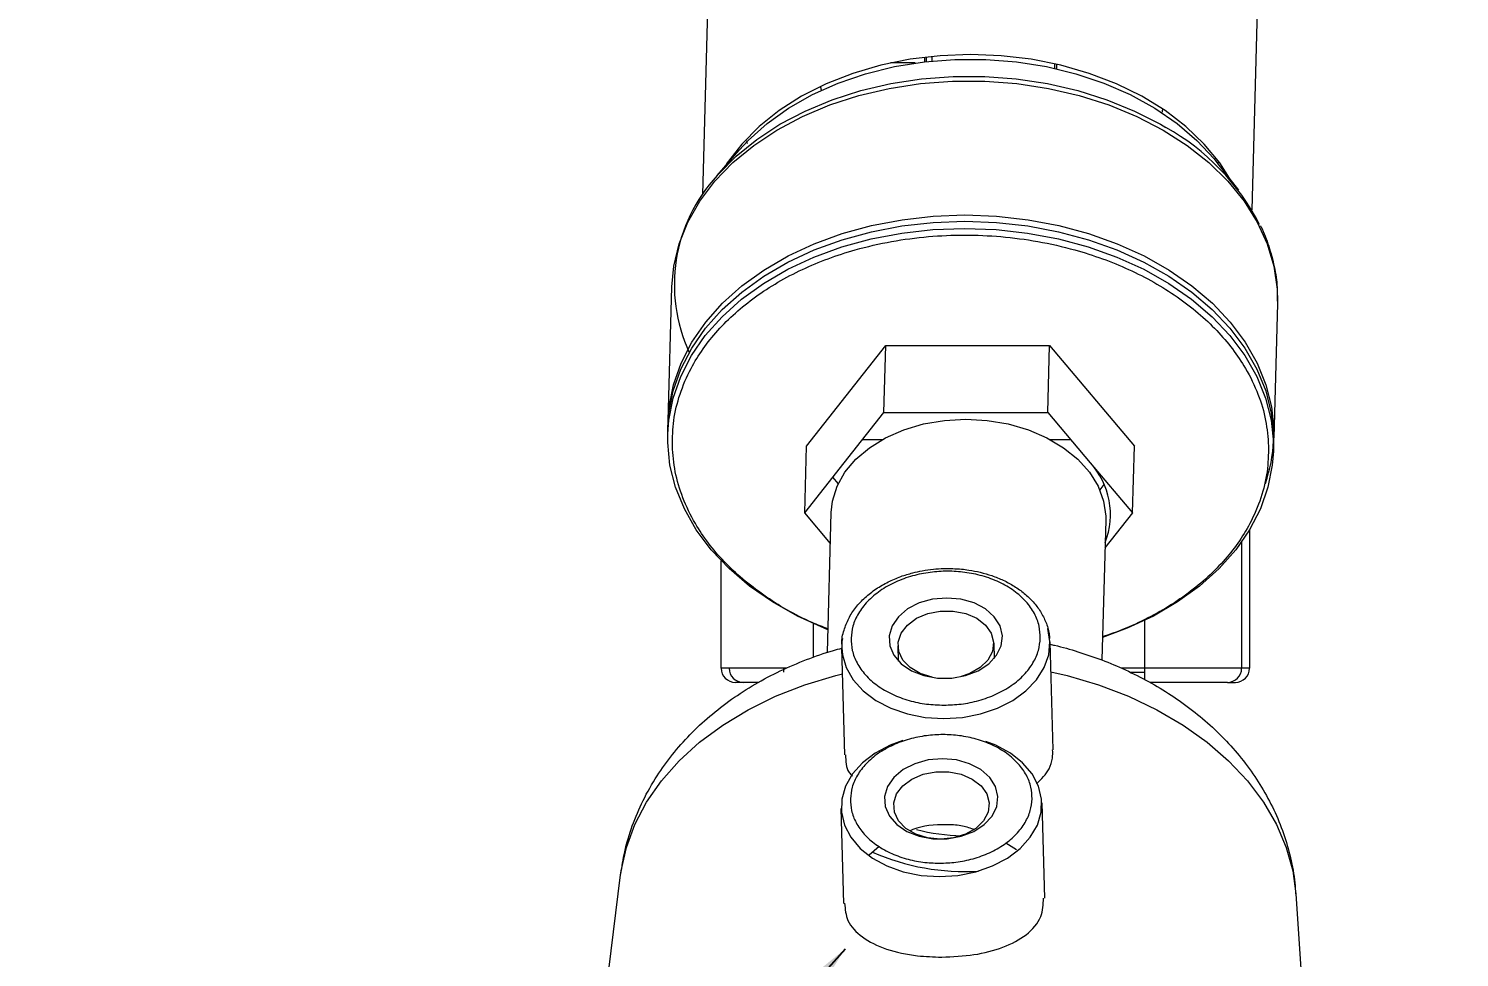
# Model space of a CAD drawing. Extents: x -2187 to 96136, y -11110 to 52208.
# Drawn here: x 36318.6 to 36469.7, y 18746.8 to 18844.9 of the extents above; entities that cross this region are included whole.
import ezdxf

# ---------------------------------------------------------------- set-up
doc = ezdxf.new("R2010")
doc.units = 0
doc.header["$LTSCALE"] = 1000
doc.header["$MEASUREMENT"] = 0
doc.linetypes.add('ACAD_ISO02W100', pattern=[15, 12, -3])
doc.layers.add('洗衣房设备', color=4, linetype='Continuous')
doc.styles.add('-宋体', font='', dxfattribs={"width": 0.8})
doc.styles.add('HZHT', font='hztxt_e.shx', dxfattribs={"width": 1.5, "bigfont": 'hztxt.shx'})
doc.styles.get('-宋体').set_extended_font_data('SimSun')
doc.dimstyles.new('50', dxfattribs={"dimscale": 30, "dimtxt": 3.5, "dimasz": 1.5, "dimexe": 0.8, "dimexo": 2, "dimgap": 0.8, "dimtad": 1, "dimdec": 0, "dimrnd": 5, "dimzin": 0, "dimdsep": 46, "dimtxsty": '-宋体', "dimblk": 'OBLIQUE', "dimcen": 0.6, "dimdle": 0.8, "dimclrd": 6, "dimclre": 6, "dimclrt": 6, "dimadec": 0, "dimazin": 0, "dimtfac": 1, "dimtdec": 0, "dimtofl": 0, "dimtmove": 2, "dimatfit": 3, "dimldrblk": 'OBLIQUE', "dimfxl": 0, "dimtolj": 1, "dimtzin": 0, "dimarcsym": 0})
doc.dimstyles.new('75', dxfattribs={"dimscale": 100, "dimtxt": 3, "dimasz": 1, "dimexe": 1, "dimexo": 1, "dimgap": 0.2, "dimtad": 1, "dimdec": 0, "dimrnd": 10, "dimzin": 0, "dimdsep": 46, "dimtxsty": 'HZHT', "dimblk1": 'ARCHTICK', "dimblk2": 'ARCHTICK', "dimsah": 1, "dimcen": 1, "dimdle": 0.5, "dimclrd": 1, "dimclre": 1, "dimadec": 0, "dimazin": 0, "dimtfac": 1, "dimtdec": 0, "dimtix": 1, "dimtmove": 2, "dimatfit": 3, "dimfxl": 0, "dimtolj": 1, "dimtzin": 0, "dimarcsym": 0})

# ---------------------------------------------------------------- blocks, each defined once
blk = doc.blocks.new('_OBLIQUE')
at = {"color": 0, "linetype": 'ByBlock'}
blk.add_line((-0.5, -0.5), (0.5, 0.5), dxfattribs=at)
blk = doc.blocks.new('*D103')
at = {"layer": 'Defpoints', "color": 0, "linetype": 'ACAD_ISO02W100', "ltscale": 750}
for p in [(36592.1, 20341.5), (36415.36, 18776.32), (36825.34, 18776.32)]:
    blk.add_point(p, dxfattribs=at)
at = {"layer": '洗衣房设备', "color": 6, "linetype": 'ACAD_ISO02W100', "lineweight": -2, "ltscale": 750}
for p, q in [((36825.34, 20365.5), (36825.34, 18752.32)), ((36652.1, 20341.5), (36849.34, 20341.5)), ((36475.36, 18776.32), (36849.34, 18776.32))]:
    blk.add_line(p, q, dxfattribs=at)
at = {"layer": '洗衣房设备', "color": 6, "linetype": 'ACAD_ISO02W100', "lineweight": -2, "ltscale": 750, "xscale": 45, "yscale": 45, "zscale": 45}
for p, rotation in [((36825.34, 20341.5), 90), ((36825.34, 18776.32), 270)]:
    blk.add_blockref('_OBLIQUE', p, dxfattribs=dict(at, rotation=rotation))
at = {"layer": '洗衣房设备', "color": 6, "linetype": 'ACAD_ISO02W100', "ltscale": 750, "insert": (36748.84, 19558.91), "char_height": 105, "attachment_point": 5, "rotation": 90, "style": '-宋体'}
blk.add_mtext('\\A1;1565', dxfattribs=at)
blk = doc.blocks.new('*D104')
at = {"layer": 'Defpoints', "color": 0, "linetype": 'ACAD_ISO02W100', "ltscale": 750}
for p in [(36415.36, 18776.32), (36118.1, 18411.5), (36824.11, 18411.5)]:
    blk.add_point(p, dxfattribs=at)
at = {"layer": '洗衣房设备', "color": 6, "linetype": 'ACAD_ISO02W100', "lineweight": -2, "ltscale": 750}
for p, q in [((36824.11, 18800.32), (36824.11, 18387.5)), ((36475.36, 18776.32), (36848.11, 18776.32)), ((36178.1, 18411.5), (36848.11, 18411.5))]:
    blk.add_line(p, q, dxfattribs=at)
at = {"layer": '洗衣房设备', "color": 6, "linetype": 'ACAD_ISO02W100', "lineweight": -2, "ltscale": 750, "xscale": 45, "yscale": 45, "zscale": 45}
for p, rotation in [((36824.11, 18776.32), 90), ((36824.11, 18411.5), 270)]:
    blk.add_blockref('_OBLIQUE', p, dxfattribs=dict(at, rotation=rotation))
at = {"layer": '洗衣房设备', "color": 6, "linetype": 'ACAD_ISO02W100', "ltscale": 750, "insert": (36747.61, 18593.91), "char_height": 105, "attachment_point": 5, "rotation": 90, "style": '-宋体'}
blk.add_mtext('\\A1;365', dxfattribs=at)
blk = doc.blocks.new('*D105')
at = {"layer": 'Defpoints', "color": 0, "linetype": 'ACAD_ISO02W100', "ltscale": 750}
for p in [(36415.36, 18776.32), (36650.1, 18644.5), (36650.1, 18267.54)]:
    blk.add_point(p, dxfattribs=at)
at = {"layer": '洗衣房设备', "color": 6, "linetype": 'ACAD_ISO02W100', "lineweight": -2, "ltscale": 750}
for p, q in [((36415.36, 18716.32), (36415.36, 18243.54)), ((36650.1, 18584.5), (36650.1, 18243.54)), ((36391.36, 18267.54), (36674.1, 18267.54))]:
    blk.add_line(p, q, dxfattribs=at)
at = {"layer": '洗衣房设备', "color": 6, "linetype": 'ACAD_ISO02W100', "lineweight": -2, "ltscale": 750, "xscale": 45, "yscale": 45, "zscale": 45, "rotation": 180}
blk.add_blockref('_OBLIQUE', (36415.36, 18267.54), dxfattribs=at)
at = {"layer": '洗衣房设备', "color": 6, "linetype": 'ACAD_ISO02W100', "lineweight": -2, "ltscale": 750, "xscale": 45, "yscale": 45, "zscale": 45}
blk.add_blockref('_OBLIQUE', (36650.1, 18267.54), dxfattribs=at)
at = {"layer": '洗衣房设备', "color": 6, "linetype": 'ACAD_ISO02W100', "ltscale": 750, "insert": (36532.73, 18344.04), "char_height": 105, "attachment_point": 5, "style": '-宋体'}
blk.add_mtext('\\A1;235', dxfattribs=at)
blk = doc.blocks.new('_ArchTick')
at = {"color": 0, "linetype": 'ByBlock', "const_width": 0.4}
blk.add_lwpolyline([(-0.5, -0.5), (0.5, 0.5)], dxfattribs=at)

msp = doc.modelspace()

# ---------------------------------------------------------------- linework, layer by layer
at = {"color": 7, "linetype": 'Continuous', "lineweight": 15}
for p, q in [((36389.821, 18827.392), (36390.689, 18858.553)), ((36448.667, 18856.938), (36447.799, 18825.777)), ((36412.255, 18841.269), (36409.633, 18841.269)), ((36413.435, 18841.422), (36413.435, 18841.901)), ((36414.006, 18841.963), (36414.006, 18841.483)), ((36427, 18840.705), (36427, 18841.185)), ((36427.228, 18840.653), (36427.225, 18841.134)), ((36394.454, 18833.054), (36394.501, 18832.756)), ((36391.34, 18829.373), (36393.648, 18832.047)), ((36444.246, 18830.856), (36444.198, 18830.598)), ((36444.237, 18830.638), (36446.393, 18827.84)), ((36386.154, 18803.482), (36386.549, 18817.644)), ((36450.524, 18815.862), (36450.129, 18801.7)), ((36450.529, 18816.113), (36450.524, 18815.862)), ((36400.779, 18800.823), (36409.14, 18811.43)), ((36408.943, 18804.359), (36409.14, 18811.43)), ((36409.14, 18811.43), (36426.454, 18811.43)), ((36426.257, 18804.359), (36426.454, 18811.43)), ((36426.454, 18811.43), (36435.406, 18800.823)), ((36404.762, 18799.055), (36408.943, 18804.359)), ((36408.943, 18804.359), (36417.6, 18804.359)), ((36417.6, 18804.359), (36426.257, 18804.359)), ((36426.257, 18804.359), (36430.733, 18799.055)), ((36386.115, 18802.068), (36386.136, 18802.828)), ((36406.711, 18801.527), (36408.826, 18801.527)), ((36426.493, 18801.527), (36428.647, 18801.527)), ((36400.582, 18793.752), (36400.779, 18800.823)), ((36435.209, 18793.752), (36435.406, 18800.823)), ((36450.111, 18801.046), (36450.09, 18800.286)), ((36400.582, 18793.752), (36404.762, 18799.055)), ((36430.733, 18799.055), (36435.209, 18793.752)), ((36404.138, 18796.843), (36403.559, 18797.529)), ((36432.195, 18796.749), (36431.754, 18796.191)), ((36403.3, 18790.531), (36400.582, 18793.752)), ((36402.979, 18779.017), (36403.391, 18793.802)), ((36435.209, 18793.752), (36432.298, 18790.059)), ((36432.38, 18792.995), (36431.969, 18778.23)), ((36447.58, 18791.973), (36447.58, 18777.367)), ((36391.756, 18777.367), (36391.756, 18788.708)), ((36426.494, 18780.128), (36426.811, 18768.757)), ((36404.818, 18768.199), (36404.503, 18779.516)), ((36410.491, 18778.102), (36410.446, 18779.719)), ((36420.549, 18780), (36420.594, 18778.384)), ((36398.654, 18777.367), (36391.756, 18777.367)), ((36398.389, 18776.95), (36398.389, 18777.367)), ((36436.464, 18777.367), (36434.024, 18777.367)), ((36446.739, 18777.367), (36436.464, 18777.367)), ((36447.575, 18777.367), (36446.739, 18777.367)), ((36447.58, 18777.367), (36447.575, 18777.367)), ((36435.05, 18776.95), (36436.466, 18776.95)), ((36445.239, 18775.867), (36446.075, 18775.867)), ((36404.709, 18752.523), (36404.43, 18762.556)), ((36425.622, 18763.147), (36425.902, 18753.072)), ((36408.464, 18758.538), (36407.384, 18757.612)), ((36422.96, 18758.179), (36421.827, 18758.902)), ((36377.443, 18725.768), (36381.14, 18755.524)), ((36452.466, 18753.537), (36454.488, 18723.803))]:
    msp.add_line(p, q, dxfattribs=at)
at = {"color": 8, "linetype": 'Continuous', "lineweight": 15}
for p, q in [((36450.09, 18801.177), (36450.09, 18800.287)), ((36447.575, 18791.963), (36447.575, 18777.367)), ((36446.739, 18790.689), (36446.739, 18777.367)), ((36401.478, 18782.079), (36401.478, 18778.505)), ((36436.464, 18782.395), (36436.464, 18777.367))]:
    msp.add_line(p, q, dxfattribs=at)
at = {"color": 7, "linetype": 'Continuous', "lineweight": 15, "flags": 128}
for points in [[(36445.644, 18828.812), (36444.433, 18830.714), (36442.795, 18832.703), (36440.857, 18834.555), (36438.645, 18836.247), (36436.185, 18837.759), (36433.509, 18839.071), (36430.648, 18840.168), (36427.639, 18841.035), (36424.519, 18841.663), (36421.327, 18842.042), (36418.102, 18842.169), (36414.883, 18842.042), (36411.712, 18841.663), (36408.627, 18841.035), (36405.667, 18840.168), (36402.867, 18839.071), (36400.264, 18837.759), (36397.888, 18836.247), (36395.77, 18834.555), (36393.936, 18832.703), (36392.408, 18830.714), (36392.141, 18830.302)], [(36393.648, 18832.047), (36394.62, 18833.097), (36396.613, 18834.886), (36398.88, 18836.503), (36401.392, 18837.929), (36404.118, 18839.144), (36407.024, 18840.136), (36410.075, 18840.89), (36413.231, 18841.398), (36416.455, 18841.654), (36419.706, 18841.654), (36422.945, 18841.398), (36426.13, 18840.89), (36429.222, 18840.136), (36432.183, 18839.144), (36434.977, 18837.929), (36437.568, 18836.503), (36439.925, 18834.886), (36442.018, 18833.097), (36443.822, 18831.159), (36444.237, 18830.638)], [(36413.246, 18841.878), (36413.246, 18841.661), (36413.248, 18841.4)], [(36386.136, 18802.828), (36386.245, 18804.302), (36386.704, 18806.642), (36387.507, 18808.93), (36388.645, 18811.141), (36390.106, 18813.251), (36391.874, 18815.237), (36393.93, 18817.078), (36396.251, 18818.753), (36398.812, 18820.243), (36401.584, 18821.533), (36404.537, 18822.608), (36407.639, 18823.457), (36410.856, 18824.07), (36414.153, 18824.441), (36417.493, 18824.565), (36420.84, 18824.441), (36424.158, 18824.07), (36427.409, 18823.457), (36430.558, 18822.608), (36433.571, 18821.533), (36436.415, 18820.243), (36439.059, 18818.753), (36441.473, 18817.078), (36443.631, 18815.237), (36445.51, 18813.251), (36447.089, 18811.141), (36448.351, 18808.93), (36449.281, 18806.642), (36449.87, 18804.302), (36450.111, 18801.937), (36450.111, 18801.046)], [(36403.391, 18793.802), (36403.525, 18795.002), (36404.012, 18796.567), (36404.841, 18798.053), (36405.992, 18799.425), (36407.435, 18800.648), (36409.135, 18801.693), (36411.051, 18802.534), (36413.135, 18803.15), (36415.336, 18803.525), (36417.6, 18803.651), (36419.871, 18803.525), (36422.093, 18803.15), (36424.211, 18802.534), (36426.174, 18801.693), (36427.933, 18800.648), (36429.444, 18799.425), (36430.671, 18798.053), (36431.582, 18796.567), (36432.157, 18795.002), (36432.38, 18793.398), (36432.38, 18792.995)], [(36403.046, 18781.425), (36402.654, 18781.581), (36399.81, 18782.871), (36397.167, 18784.361), (36394.753, 18786.036), (36392.594, 18787.877), (36390.715, 18789.863), (36389.136, 18791.973), (36387.875, 18794.184), (36386.945, 18796.472), (36386.356, 18798.811), (36386.115, 18801.177), (36386.115, 18802.066)], [(36450.09, 18800.287), (36449.98, 18798.811), (36449.522, 18796.472), (36448.719, 18794.184), (36447.581, 18791.973), (36446.119, 18789.863), (36444.351, 18787.877), (36442.295, 18786.036), (36439.975, 18784.361), (36437.414, 18782.871), (36434.642, 18781.581), (36432.035, 18780.617)], [(36415.597, 18784.772), (36414.102, 18784.638), (36412.693, 18784.247), (36411.459, 18783.622), (36410.478, 18782.802), (36409.811, 18781.84), (36409.5, 18780.795), (36409.565, 18779.734), (36410.002, 18778.723), (36410.782, 18777.825), (36411.858, 18777.097), (36413.161, 18776.584), (36414.61, 18776.32), (36416.113, 18776.32), (36417.577, 18776.584), (36418.909, 18777.097), (36420.025, 18777.825), (36420.855, 18778.723), (36421.348, 18779.734), (36421.472, 18780.795), (36421.219, 18781.84), (36420.606, 18782.802), (36419.671, 18783.622), (36418.472, 18784.247), (36417.085, 18784.638), (36415.597, 18784.772)], [(36414.06, 18776.415), (36414.039, 18776.419), (36412.788, 18776.807), (36411.738, 18777.421), (36410.967, 18778.216), (36410.532, 18779.133), (36410.465, 18780.103), (36410.771, 18781.056), (36411.428, 18781.92), (36412.387, 18782.631), (36413.576, 18783.137), (36414.908, 18783.399), (36416.284, 18783.399), (36417.601, 18783.137), (36418.762, 18782.631), (36419.681, 18781.92), (36420.29, 18781.056), (36420.544, 18780.103), (36420.423, 18779.133), (36419.936, 18778.216), (36419.121, 18777.421), (36418.037, 18776.807), (36417.125, 18776.5)], [(36404.561, 18780.486), (36404.524, 18780.171), (36404.503, 18779.516)], [(36426.494, 18780.128), (36426.493, 18780.171), (36426.267, 18781.553), (36426.267, 18781.554)], [(36410.945, 18769.711), (36409.625, 18769.224), (36408.042, 18768.391), (36406.696, 18767.368), (36405.634, 18766.192), (36404.892, 18764.903), (36404.494, 18763.543), (36404.456, 18762.16), (36404.777, 18760.8), (36405.448, 18759.51), (36406.444, 18758.334), (36407.733, 18757.312), (36409.27, 18756.479), (36411.003, 18755.862), (36412.874, 18755.484), (36414.817, 18755.356)], [(36414.817, 18755.356), (36416.768, 18755.484), (36418.659, 18755.862), (36420.426, 18756.479), (36422.01, 18757.312), (36423.356, 18758.334), (36424.418, 18759.51), (36425.16, 18760.8), (36425.557, 18762.16), (36425.596, 18763.543), (36425.274, 18764.903), (36424.604, 18766.192), (36423.607, 18767.368), (36422.319, 18768.391), (36420.781, 18769.224), (36419.716, 18769.637)], [(36415.124, 18767.801), (36413.629, 18767.668), (36412.22, 18767.276), (36410.987, 18766.651), (36410.005, 18765.832), (36409.339, 18764.87), (36409.028, 18763.825), (36409.093, 18762.764), (36409.529, 18761.752), (36410.31, 18760.854), (36411.385, 18760.126), (36412.688, 18759.614), (36414.137, 18759.349), (36415.641, 18759.349), (36417.104, 18759.614), (36418.436, 18760.126), (36419.552, 18760.854), (36420.383, 18761.752), (36420.875, 18762.764), (36420.999, 18763.825), (36420.747, 18764.87), (36420.133, 18765.832), (36419.198, 18766.651), (36417.999, 18767.276), (36416.612, 18767.668), (36415.124, 18767.801)], [(36414.925, 18759.316), (36413.566, 18759.448), (36412.315, 18759.836), (36411.265, 18760.45), (36410.494, 18761.245), (36410.059, 18762.162), (36409.992, 18763.133), (36410.299, 18764.085), (36410.956, 18764.949), (36411.914, 18765.661), (36413.104, 18766.166), (36414.436, 18766.429), (36415.811, 18766.429), (36417.128, 18766.166), (36418.29, 18765.661), (36419.209, 18764.949), (36419.818, 18764.085), (36420.071, 18763.133), (36419.95, 18762.162), (36419.464, 18761.245), (36418.648, 18760.45), (36417.564, 18759.836), (36416.292, 18759.448), (36415.323, 18759.327)]]:
    msp.add_lwpolyline(points, dxfattribs=at)
at = {"color": 8, "linetype": 'Continuous', "lineweight": 15, "flags": 128}
for points in [[(36386.549, 18817.644), (36386.755, 18819.799), (36387.325, 18822.162), (36388.248, 18824.463), (36389.514, 18826.678), (36391.107, 18828.78), (36393.01, 18830.747), (36395.202, 18832.555), (36397.657, 18834.185), (36400.349, 18835.618), (36403.245, 18836.838), (36406.315, 18837.83), (36409.523, 18838.585), (36412.832, 18839.093), (36416.207, 18839.348), (36419.607, 18839.348), (36422.995, 18839.093), (36426.333, 18838.585), (36429.583, 18837.83), (36432.708, 18836.838), (36435.673, 18835.618), (36438.444, 18834.185), (36440.99, 18832.555), (36443.282, 18830.747), (36445.295, 18828.78), (36447.006, 18826.678), (36448.394, 18824.463), (36449.446, 18822.162), (36450.148, 18819.799), (36450.492, 18817.401), (36450.529, 18816.113)], [(36391.34, 18829.373), (36391.459, 18829.51), (36393.357, 18831.434), (36395.534, 18833.201), (36397.966, 18834.794), (36400.627, 18836.193), (36403.487, 18837.383), (36406.514, 18838.352), (36409.675, 18839.088), (36412.934, 18839.583), (36416.255, 18839.832), (36419.602, 18839.832), (36422.937, 18839.583), (36426.224, 18839.088), (36429.425, 18838.352), (36432.506, 18837.383), (36435.432, 18836.193), (36438.171, 18834.794), (36438.745, 18834.46)], [(36386.154, 18803.48), (36386.263, 18804.956), (36386.722, 18807.295), (36387.525, 18809.583), (36388.663, 18811.794), (36390.124, 18813.905), (36391.893, 18815.891), (36393.949, 18817.732), (36396.269, 18819.406), (36398.83, 18820.897), (36401.602, 18822.187), (36404.555, 18823.262), (36407.658, 18824.111), (36410.875, 18824.724), (36414.171, 18825.094), (36417.511, 18825.218), (36420.858, 18825.094), (36424.176, 18824.724), (36427.427, 18824.111), (36430.576, 18823.262), (36433.59, 18822.187), (36436.434, 18820.897), (36439.077, 18819.406), (36441.491, 18817.732), (36443.65, 18815.891), (36445.529, 18813.905), (36447.107, 18811.794), (36448.369, 18809.583), (36449.299, 18807.295), (36449.888, 18804.956), (36450.129, 18802.591)], [(36386.115, 18802.066), (36386.224, 18803.542), (36386.683, 18805.881), (36387.485, 18808.169), (36388.624, 18810.38), (36390.085, 18812.49), (36391.853, 18814.477), (36393.909, 18816.317), (36396.23, 18817.992), (36398.791, 18819.483), (36401.563, 18820.773), (36404.516, 18821.848), (36407.618, 18822.697), (36410.835, 18823.31), (36414.132, 18823.68), (36417.472, 18823.804), (36420.819, 18823.68), (36424.136, 18823.31), (36427.388, 18822.697), (36430.537, 18821.848), (36433.55, 18820.773), (36436.394, 18819.483), (36439.038, 18817.992), (36441.452, 18816.317), (36443.61, 18814.477), (36445.489, 18812.49), (36447.068, 18810.38), (36448.33, 18808.169), (36449.26, 18805.881), (36449.849, 18803.542), (36450.09, 18801.177)], [(36415.282, 18772.044), (36417.249, 18772.169), (36419.159, 18772.54), (36420.952, 18773.145), (36422.57, 18773.964), (36423.96, 18774.972), (36425.079, 18776.136), (36425.889, 18777.418), (36426.366, 18778.778), (36426.494, 18780.128)], [(36404.503, 18779.516), (36404.573, 18778.778), (36404.974, 18777.418), (36405.713, 18776.136), (36406.767, 18774.972), (36408.101, 18773.964), (36409.673, 18773.145), (36411.432, 18772.54), (36413.322, 18772.169), (36415.282, 18772.044)], [(36381.14, 18755.524), (36381.2, 18755.963), (36381.75, 18758.445), (36382.648, 18760.872), (36383.884, 18763.218), (36385.447, 18765.461), (36387.322, 18767.579), (36389.489, 18769.55), (36391.927, 18771.354), (36394.611, 18772.974), (36397.516, 18774.394), (36400.612, 18775.6), (36403.868, 18776.579), (36404.58, 18776.757)], [(36426.582, 18776.988), (36428.319, 18776.579), (36431.63, 18775.6), (36434.793, 18774.394), (36437.777, 18772.974), (36440.552, 18771.354), (36443.09, 18769.55), (36445.367, 18767.579), (36447.359, 18765.461), (36449.047, 18763.218), (36450.414, 18760.872), (36451.447, 18758.445), (36452.135, 18755.963), (36452.466, 18753.537)]]:
    msp.add_lwpolyline(points, dxfattribs=at)
at = {"color": 7, "linetype": 'Continuous', "lineweight": 15}
for centre, radius, start, end in [((36426.733, 18812.961), 24.627, 27.21868, 60.80783), ((36403.738, 18817.854), 16.923, 137.10481, 204.95948), ((36433.777, 18802.186), 16.36, 341.05292, 357.1534), ((36424.854, 18793.593), 8.026, 338.37367, 42.89596), ((36393.26, 18777.367), 1.5, 179.98888, 269.98888), ((36394.096, 18777.367), 1.5, 179.98888, 269.98888), ((36470.139, 18777.241), 33.675, 179.78475, 181.87322), ((36445.239, 18777.367), 1.5, 270.01112, 0.01112), ((36446.075, 18777.367), 1.5, 270.01112, 0.01112), ((36417.476, 18779.671), 20.001, 255.2786, 269.02782), ((36417.448, 18780.009), 24.115, 246.29817, 273.52649)]:
    msp.add_arc(centre, radius, start, end, dxfattribs=at)
at = {"color": 7, "linetype": 'Continuous', "lineweight": 15, "extrusion": (0, 0, -1)}
for centre, major_axis, ratio, start_param, end_param in [((36419.737, 18931), (-0.755, 127.794), 0.2033666, 3.9030376, 3.9075994), ((36419.737, 18924.001), (-0.758, 122.32), 0.2124663, 2.3702221, 2.3747615)]:
    msp.add_ellipse(centre, major_axis=major_axis, ratio=ratio, start_param=start_param, end_param=end_param, dxfattribs=at)
at = {"color": 7, "linetype": 'Continuous', "lineweight": 15}
for points, knots in [([(36448.724, 18824.067), (36448.736, 18824.044), (36449.114, 18823.354), (36449.632, 18821.92), (36450.228, 18819.768), (36450.522, 18817.822), (36450.501, 18816.604), (36450.493, 18816.131)], [0, 0, 0, 0, 0.00911774, 0.27713536, 0.54859963, 0.82443448, 1, 1, 1, 1]), ([(36386.605, 18800.823), (36386.625, 18801.728), (36386.665, 18803.567), (36387.344, 18806.324), (36388.418, 18808.845), (36389.8, 18811.087), (36391.889, 18813.706), (36394.56, 18816.089), (36397.721, 18818.142), (36400.293, 18819.49), (36403.031, 18820.635), (36406.171, 18821.655), (36409.713, 18822.47), (36413.595, 18822.985), (36417.47, 18823.152), (36421.355, 18822.985), (36425.266, 18822.47), (36428.853, 18821.655), (36432.05, 18820.634), (36435.795, 18819.105), (36439.219, 18817.168), (36442.184, 18814.892), (36444.14, 18813.046), (36445.813, 18811.087), (36447.32, 18808.845), (36448.534, 18806.324), (36449.367, 18803.568), (36449.51, 18801.729), (36449.58, 18800.823)], [0, 0, 0, 0, 0.0388205, 0.0788449, 0.1199968, 0.1521636, 0.1843358, 0.249956, 0.2828074, 0.3156641, 0.347831, 0.3800032, 0.4211504, 0.4611759, 0.5, 0.5388193, 0.5788449, 0.6199968, 0.6521636, 0.6843358, 0.749956, 0.7828074, 0.8156641, 0.847831, 0.8800032, 0.9211504, 0.9611771, 1, 1, 1, 1]), ([(36404.511, 18779.894), (36404.51, 18779.917), (36404.476, 18780.41), (36404.699, 18781.34), (36405.189, 18782.624), (36405.951, 18783.789), (36406.927, 18784.838), (36408.087, 18785.745), (36409.365, 18786.486), (36410.675, 18787.045), (36411.89, 18787.42), (36413.045, 18787.672), (36414.144, 18787.832), (36414.909, 18787.869), (36415.274, 18787.887)], [0, 0, 0, 0, 0.0054241, 0.1166157, 0.2195285, 0.3225335, 0.4249697, 0.5259514, 0.6241488, 0.7163062, 0.797949, 0.8612299, 0.9336881, 1, 1, 1, 1]), ([(36415.274, 18787.887), (36415.904, 18787.883), (36416.792, 18787.878), (36418.08, 18787.713), (36419.157, 18787.504), (36420.383, 18787.146), (36421.591, 18786.658), (36422.749, 18786.03), (36423.814, 18785.268), (36424.748, 18784.375), (36425.524, 18783.36), (36426.091, 18782.227), (36426.41, 18781.255), (36426.432, 18780.662), (36426.438, 18780.492)], [0, 0, 0, 0, 0.1140412, 0.160562, 0.2373222, 0.3164493, 0.4007795, 0.488242, 0.5781509, 0.6701053, 0.7640627, 0.8603504, 0.9597947, 1, 1, 1, 1]), ([(36425.475, 18780.529), (36425.455, 18780.96), (36425.412, 18781.849), (36424.893, 18783.167), (36424.006, 18784.434), (36422.737, 18785.565), (36421.165, 18786.483), (36419.392, 18787.14), (36417.539, 18787.519), (36415.677, 18787.64), (36413.808, 18787.519), (36411.934, 18787.14), (36410.125, 18786.483), (36408.501, 18785.565), (36407.169, 18784.434), (36406.212, 18783.167), (36405.619, 18781.849), (36405.527, 18780.96), (36405.483, 18780.529)], [0, 0, 0, 0, 0.058258, 0.1200057, 0.1843204, 0.25, 0.3156796, 0.3799943, 0.441742, 0.5, 0.558258, 0.6200057, 0.6843204, 0.75, 0.8156796, 0.8799943, 0.941742, 1, 1, 1, 1]), ([(36405.483, 18780.529), (36405.503, 18780.098), (36405.545, 18779.209), (36406.065, 18777.892), (36406.952, 18776.624), (36408.22, 18775.494), (36409.793, 18774.574), (36411.566, 18773.922), (36413.418, 18773.528), (36414.673, 18773.481), (36415.282, 18773.458)], [0, 0, 0, 0, 0.116516, 0.2400113, 0.3686408, 0.5, 0.6313592, 0.7599887, 0.883484, 1, 1, 1, 1]), ([(36415.282, 18773.458), (36415.892, 18773.481), (36417.149, 18773.528), (36419.023, 18773.922), (36420.833, 18774.574), (36422.457, 18775.494), (36423.789, 18776.624), (36424.746, 18777.892), (36425.339, 18779.209), (36425.431, 18780.098), (36425.475, 18780.529)], [0, 0, 0, 0, 0.116516, 0.2400113, 0.3686408, 0.5, 0.6313592, 0.7599887, 0.883484, 1, 1, 1, 1]), ([(36381.17, 18755.606), (36381.287, 18756.401), (36381.543, 18758.131), (36382.335, 18760.741), (36383.471, 18763.432), (36384.905, 18765.949), (36386.578, 18768.268), (36388.439, 18770.373), (36390.533, 18772.327), (36392.838, 18774.111), (36395.33, 18775.708), (36397.976, 18777.109), (36400.748, 18778.285), (36402.933, 18779.068), (36404.21, 18779.393), (36404.504, 18779.468)], [0, 0, 0, 0, 0.0702959, 0.1529792, 0.2376571, 0.3248091, 0.4041709, 0.4845645, 0.5658739, 0.6478809, 0.7302787, 0.8127001, 0.8947198, 0.9757694, 1, 1, 1, 1]), ([(36426.501, 18779.885), (36426.663, 18779.851), (36427.665, 18779.638), (36429.497, 18779.103), (36432.002, 18778.252), (36434.498, 18777.201), (36436.95, 18775.965), (36439.32, 18774.541), (36441.576, 18772.932), (36443.688, 18771.145), (36445.628, 18769.189), (36447.371, 18767.075), (36448.893, 18764.817), (36450.174, 18762.432), (36451.202, 18759.936), (36451.937, 18757.347), (36452.354, 18755.196), (36452.411, 18753.912), (36452.429, 18753.523)], [0, 0, 0, 0, 0.0117411, 0.0727902, 0.1364684, 0.20218, 0.2694373, 0.3378574, 0.4071327, 0.4769926, 0.5471982, 0.617551, 0.6879111, 0.7582145, 0.8284814, 0.898815, 0.9693921, 1, 1, 1, 1]), ([(36395.719, 18775.867), (36395.672, 18775.867), (36395.18, 18775.867), (36394.492, 18775.867), (36393.464, 18775.867), (36393.34, 18775.867), (36393.26, 18775.867)], [0, 0, 0, 0, 0.0266186, 0.2828892, 0.5338343, 1, 1, 1, 1]), ([(36445.239, 18775.867), (36445.096, 18775.867), (36444.876, 18775.867), (36443.761, 18775.867), (36442.627, 18775.867), (36441.234, 18775.867), (36439.395, 18775.867), (36437.932, 18775.867), (36437.045, 18775.867)], [0, 0, 0, 0, 0.2497117, 0.3841359, 0.5214128, 0.6586897, 0.7931139, 1, 1, 1, 1]), ([(36424.602, 18763.559), (36424.583, 18763.973), (36424.542, 18764.825), (36424.044, 18766.091), (36423.192, 18767.307), (36421.974, 18768.393), (36420.465, 18769.275), (36418.762, 18769.905), (36416.984, 18770.269), (36415.196, 18770.385), (36413.402, 18770.269), (36411.603, 18769.905), (36409.866, 18769.275), (36408.307, 18768.393), (36407.029, 18767.307), (36406.11, 18766.091), (36405.54, 18764.825), (36405.453, 18763.973), (36405.41, 18763.559)], [0, 0, 0, 0, 0.05825802, 0.12000566, 0.18432041, 0.25, 0.31567959, 0.37999434, 0.44174198, 0.5, 0.55825802, 0.62000566, 0.68432041, 0.75, 0.81567959, 0.87999434, 0.94174198, 1, 1, 1, 1]), ([(36404.906, 18768.208), (36404.908, 18767.543), (36404.91, 18766.7), (36405.496, 18766.097), (36405.62, 18765.969)], [0, 0, 0, 0, 0.78808075, 1, 1, 1, 1]), ([(36425.071, 18765.141), (36425.581, 18765.646), (36426.394, 18766.449), (36426.792, 18767.748), (36426.781, 18768.458), (36426.776, 18768.757)], [0, 0, 0, 0, 0.4935058, 0.7865909, 1, 1, 1, 1]), ([(36405.41, 18763.559), (36405.429, 18763.144), (36405.47, 18762.292), (36405.968, 18761.027), (36406.82, 18759.81), (36408.038, 18758.725), (36409.548, 18757.842), (36411.25, 18757.215), (36413.028, 18756.838), (36414.232, 18756.792), (36414.817, 18756.77)], [0, 0, 0, 0, 0.116516, 0.2400113, 0.3686408, 0.5, 0.6313592, 0.7599887, 0.883484, 1, 1, 1, 1]), ([(36414.817, 18756.77), (36415.403, 18756.792), (36416.61, 18756.838), (36418.409, 18757.215), (36420.146, 18757.842), (36421.705, 18758.725), (36422.984, 18759.81), (36423.903, 18761.027), (36424.472, 18762.292), (36424.56, 18763.144), (36424.602, 18763.559)], [0, 0, 0, 0, 0.116516, 0.2400113, 0.3686408, 0.5, 0.6313592, 0.7599887, 0.883484, 1, 1, 1, 1]), ([(36418.406, 18760.351), (36417.97, 18760.496), (36417.041, 18760.807), (36414.863, 18760.849), (36412.957, 18760.765), (36411.834, 18760.244), (36411.74, 18760.2)], [0, 0, 0, 0, 0.2053402, 0.4381106, 0.9528469, 1, 1, 1, 1]), ([(36415.054, 18746.852), (36416.209, 18746.903), (36418.519, 18747.005), (36421.658, 18747.824), (36424.132, 18749.155), (36425.711, 18750.931), (36425.786, 18752.407), (36425.82, 18753.076)], [0, 0, 0, 0, 0.20071991, 0.40120681, 0.60790922, 0.82225223, 1, 1, 1, 1]), ([(36404.793, 18752.532), (36404.855, 18751.909), (36404.991, 18750.534), (36406.569, 18748.881), (36409.1, 18747.615), (36412.119, 18746.951), (36414.198, 18746.88), (36415.054, 18746.852)], [0, 0, 0, 0, 0.1788436, 0.3950457, 0.6178885, 0.8426463, 1, 1, 1, 1])]:
    msp.add_open_spline(points, degree=3, knots=knots, dxfattribs=at)
at = {"color": 8, "linetype": 'Continuous', "lineweight": 15}
for points, knots in [([(36403.049, 18781.499), (36402.488, 18781.72), (36400.024, 18782.695), (36396.971, 18784.484), (36393.999, 18786.752), (36392.045, 18788.6), (36390.372, 18790.559), (36388.865, 18792.801), (36387.651, 18795.322), (36386.818, 18798.079), (36386.675, 18799.918), (36386.605, 18800.823)], [0, 0, 0, 0, 0.0576476, 0.2535437, 0.3516147, 0.4497021, 0.5457299, 0.6417736, 0.7646101, 0.884102, 1, 1, 1, 1]), ([(36449.58, 18800.823), (36449.56, 18799.918), (36449.52, 18798.079), (36448.841, 18795.322), (36447.767, 18792.801), (36446.385, 18790.559), (36444.296, 18787.94), (36441.624, 18785.558), (36438.466, 18783.501), (36435.886, 18782.165), (36433.731, 18781.224), (36432.403, 18780.806), (36432.037, 18780.691)], [0, 0, 0, 0, 0.1078151, 0.2189738, 0.3332638, 0.4226, 0.511951, 0.6941962, 0.7854333, 0.8766856, 0.9660218, 1, 1, 1, 1])]:
    msp.add_open_spline(points, degree=3, knots=knots, dxfattribs=at)

# ---------------------------------------------------------------- dimensions: what is measured, and where the dimension line sits
at = {"layer": '洗衣房设备', "color": 2, "linetype": 'ACAD_ISO02W100', "ltscale": 750}
for base, p1, p2, angle, picture, middle in [((36825.339, 18776.32), (36592.097, 20341.501), (36415.362, 18776.32), 270, '*D103', (36748.839, 19558.911)), ((36824.109, 18411.501), (36415.362, 18776.32), (36118.097, 18411.501), 270, '*D104', (36747.609, 18593.911)), ((36650.097, 18267.536), (36415.362, 18776.32), (36650.097, 18644.501), 180, '*D105', (36532.729, 18344.036))]:
    dim = msp.add_linear_dim(base=base, p1=p1, p2=p2, angle=angle, dimstyle='50', dxfattribs=at)
    dim.commit()
    dim.dimension.update_dxf_attribs({"geometry": picture, "text_midpoint": middle})

# ---------------------------------------------------------------- leaders
msp.add_leader([(36404.844, 18747.704), (35843.03, 18116.862)], dimstyle='75', override={"dimscale": 50, "dimgap": 0.2, "dimtad": 0, "dimfxl": 0.5, "dimfxlon": 1}, dxfattribs=at)

doc.saveas('drawing.dxf')
